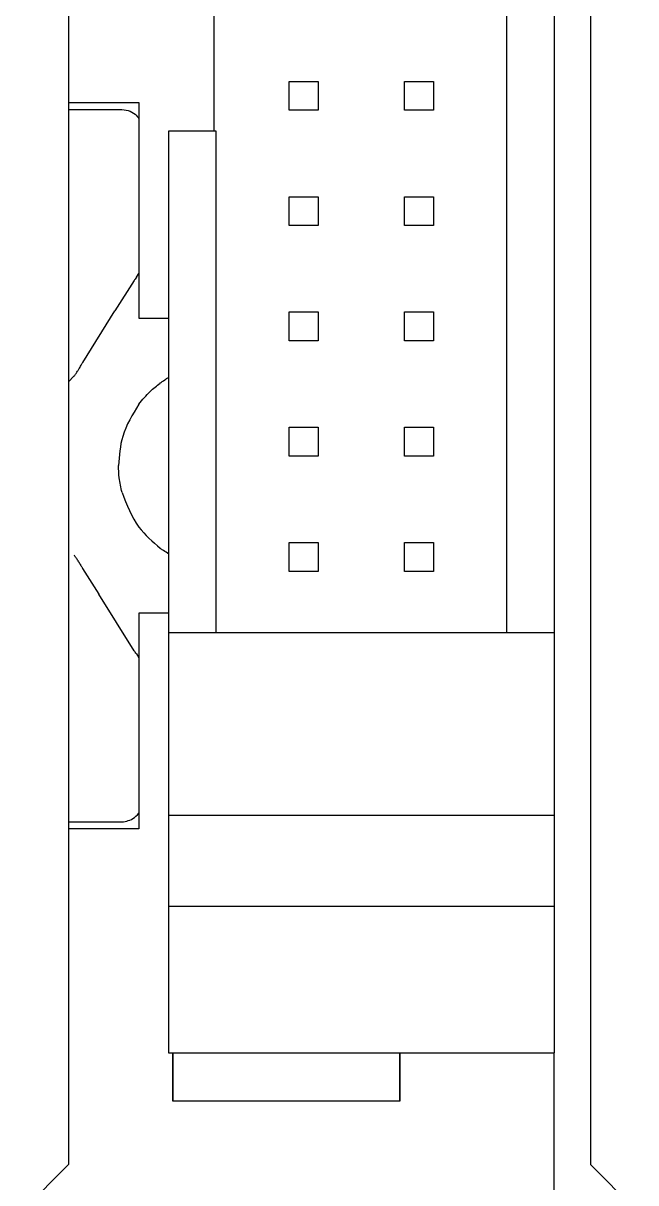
# Model space of a CAD drawing. Header units: millimetres. Extents: x 8 to 774, y 1 to 562.
# Drawn here: x 628.12 to 641.62, y 288.75 to 314.29 of the extents above; entities that cross this region are included whole.
import ezdxf

# ---------------------------------------------------------------- set-up
doc = ezdxf.new("R2010")
doc.units = ezdxf.units.MM
doc.layers.get('0').update_dxf_attribs({"lineweight": 9})

# ---------------------------------------------------------------- blocks, each defined once
blk = doc.blocks.new('A$C47D40263')
at = {"color": 7, "linetype": 'Continuous', "lineweight": 30}
for p, q in [((23.95, -13.1), (23.95, -61.9)), ((35.45, -13.1), (35.45, -61.9)), ((33.6, -23.993), (33.6, -50.173)), ((34.65, -23.993), (34.65, -50.173)), ((27.15, -35.033), (27.15, -39.133)), ((28.812, -38.67), (28.812, -38.035)), ((28.812, -38.035), (29.447, -38.035)), ((29.447, -38.035), (29.447, -38.67)), ((31.352, -38.67), (31.352, -38.035)), ((31.352, -38.035), (31.988, -38.035)), ((31.988, -38.035), (31.988, -38.67)), ((23.95, -38.5), (25.5, -38.5)), ((25.5, -38.5), (25.5, -43.25)), ((23.95, -38.651), (25.082, -38.651)), ((29.447, -38.67), (28.812, -38.67)), ((31.988, -38.67), (31.352, -38.67)), ((27.2, -39.133), (26.15, -39.133)), ((26.15, -39.133), (26.15, -50.173)), ((27.2, -50.173), (27.2, -39.133)), ((28.812, -41.21), (28.812, -40.575)), ((28.812, -40.575), (29.447, -40.575)), ((29.447, -40.575), (29.447, -41.21)), ((31.352, -41.21), (31.352, -40.575)), ((31.352, -40.575), (31.988, -40.575)), ((31.988, -40.575), (31.988, -41.21)), ((29.447, -41.21), (28.812, -41.21)), ((31.988, -41.21), (31.352, -41.21)), ((25.447, -42.35), (25.5, -42.266)), ((25.393, -42.419), (24.973, -43.09)), ((24.262, -44.225), (24.973, -43.09)), ((28.812, -43.115), (29.447, -43.115)), ((28.812, -43.75), (28.812, -43.115)), ((29.447, -43.115), (29.447, -43.75)), ((31.352, -43.115), (31.988, -43.115)), ((31.352, -43.75), (31.352, -43.115)), ((31.988, -43.115), (31.988, -43.75)), ((25.5, -43.25), (26.15, -43.25)), ((29.447, -43.75), (28.812, -43.75)), ((31.988, -43.75), (31.352, -43.75)), ((24.069, -44.531), (23.95, -44.655)), ((24.069, -44.531), (24.071, -44.529)), ((25.971, -44.677), (25.987, -44.667)), ((25.971, -44.68), (25.971, -44.677)), ((28.812, -46.29), (28.812, -45.655)), ((28.812, -45.655), (29.447, -45.655)), ((29.447, -45.655), (29.447, -46.29)), ((31.352, -45.655), (31.988, -45.655)), ((31.352, -46.29), (31.352, -45.655)), ((31.988, -45.655), (31.988, -46.29)), ((29.447, -46.29), (28.812, -46.29)), ((31.988, -46.29), (31.352, -46.29)), ((28.812, -48.83), (28.812, -48.195)), ((28.812, -48.195), (29.447, -48.195)), ((29.447, -48.195), (29.447, -48.83)), ((31.352, -48.195), (31.988, -48.195)), ((31.352, -48.83), (31.352, -48.195)), ((31.988, -48.195), (31.988, -48.83)), ((24.072, -48.471), (24.071, -48.471)), ((24.072, -48.471), (24.079, -48.48)), ((24.084, -48.488), (24.079, -48.48)), ((25.97, -48.32), (25.971, -48.321)), ((24.256, -48.763), (24.614, -49.335)), ((29.447, -48.83), (28.812, -48.83)), ((31.988, -48.83), (31.352, -48.83)), ((25.395, -50.582), (24.614, -49.335)), ((25.5, -49.75), (25.5, -54.5)), ((26.15, -49.75), (25.5, -49.75)), ((26.15, -50.173), (26.15, -54.203)), ((26.15, -50.173), (34.65, -50.173)), ((34.65, -50.173), (34.65, -54.203)), ((25.447, -50.65), (25.5, -50.735)), ((23.95, -54.351), (25.083, -54.351)), ((26.15, -54.203), (26.15, -56.203)), ((26.15, -54.203), (34.65, -54.203)), ((34.65, -54.203), (34.65, -56.203)), ((25.5, -54.5), (23.95, -54.5)), ((26.15, -56.203), (34.65, -56.203)), ((26.15, -56.203), (26.15, -59.433)), ((34.65, -56.203), (34.65, -59.433)), ((26.15, -59.433), (34.65, -59.433)), ((26.25, -59.433), (26.25, -60.5)), ((26.25, -60.5), (26.25, -59.433)), ((31.25, -60.5), (31.25, -59.433)), ((31.25, -59.433), (31.25, -60.5)), ((34.65, -64), (34.65, -59.433)), ((31.25, -60.5), (26.25, -60.5)), ((23.95, -61.9), (22.95, -62.9)), ((35.45, -61.9), (36.45, -62.9))]:
    blk.add_line(p, q, dxfattribs=at)
for points, knots in [([(25.082, -38.651), (25.142, -38.657), (25.261, -38.669), (25.414, -38.74), (25.475, -38.823), (25.5, -38.858)], [0, 0, 0, 0, 0.374751, 0.735826, 1, 1, 1, 1]), ([(25.447, -42.35), (25.437, -42.363), (25.419, -42.387), (25.401, -42.409), (25.393, -42.419)], [0, 0, 0, 0, 0.561703, 1, 1, 1, 1]), ([(24.071, -44.529), (24.085, -44.509), (24.111, -44.473), (24.136, -44.436), (24.147, -44.42)], [0, 0, 0, 0, 0.56027, 1, 1, 1, 1]), ([(24.178, -44.371), (24.172, -44.38), (24.162, -44.396), (24.151, -44.413), (24.147, -44.42)], [0, 0, 0, 0, 0.56036, 1, 1, 1, 1]), ([(24.178, -44.371), (24.194, -44.344), (24.224, -44.296), (24.25, -44.247), (24.262, -44.225)], [0, 0, 0, 0, 0.558991, 1, 1, 1, 1]), ([(25.5, -45.147), (25.579, -45.051), (25.719, -44.878), (25.894, -44.741), (25.971, -44.68)], [0, 0, 0, 0, 0.559608, 1, 1, 1, 1]), ([(25.987, -44.667), (26.023, -44.642), (26.076, -44.604), (26.132, -44.57), (26.15, -44.558)], [0, 0, 0, 0, 0.67417, 1, 1, 1, 1]), ([(25.5, -45.147), (25.359, -45.377), (25.102, -45.794), (25.066, -46.281), (25.05, -46.5)], [0, 0, 0, 0, 0.550447, 1, 1, 1, 1]), ([(25.128, -47.091), (25.103, -46.983), (25.058, -46.788), (25.053, -46.589), (25.05, -46.5)], [0, 0, 0, 0, 0.554255, 1, 1, 1, 1]), ([(25.128, -47.091), (25.231, -47.36), (25.414, -47.841), (25.801, -48.174), (25.97, -48.32)], [0, 0, 0, 0, 0.562189, 1, 1, 1, 1]), ([(24.072, -48.471), (24.072, -48.471), (24.072, -48.471), (24.072, -48.471), (24.072, -48.471)], [0, 0, 0, 0, 0.562956, 1, 1, 1, 1]), ([(24.173, -48.619), (24.157, -48.594), (24.128, -48.55), (24.097, -48.507), (24.084, -48.488)], [0, 0, 0, 0, 0.560341, 1, 1, 1, 1]), ([(25.971, -48.321), (25.979, -48.327), (25.994, -48.338), (26.009, -48.348), (26.015, -48.353)], [0, 0, 0, 0, 0.560161, 1, 1, 1, 1]), ([(26.15, -48.44), (26.142, -48.435), (26.096, -48.409), (26.052, -48.378), (26.015, -48.353)], [0, 0, 0, 0, 0.167298, 1, 1, 1, 1]), ([(24.173, -48.619), (24.189, -48.645), (24.218, -48.693), (24.245, -48.742), (24.256, -48.763)], [0, 0, 0, 0, 0.56041, 1, 1, 1, 1]), ([(25.447, -50.65), (25.437, -50.637), (25.421, -50.614), (25.403, -50.592), (25.395, -50.582)], [0, 0, 0, 0, 0.559698, 1, 1, 1, 1]), ([(25.083, -54.351), (25.133, -54.347), (25.231, -54.339), (25.381, -54.279), (25.458, -54.201), (25.5, -54.158)], [0, 0, 0, 0, 0.316014, 0.621688, 1, 1, 1, 1])]:
    blk.add_open_spline(points, degree=3, knots=knots, dxfattribs=at)

msp = doc.modelspace()

# ---------------------------------------------------------------- block references
msp.add_blockref('A$C47D40263', (605.166, 351.045))

doc.saveas('drawing.dxf')
